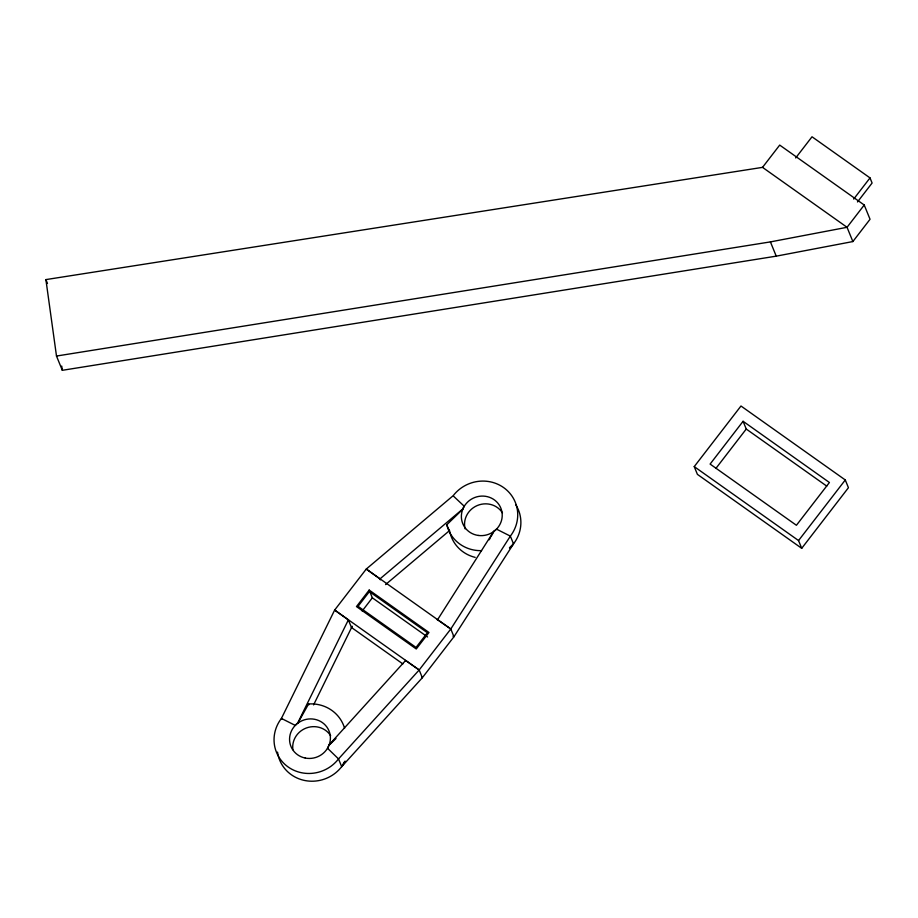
<?xml version="1.0" encoding="UTF-8"?>
<svg xmlns="http://www.w3.org/2000/svg" width="918" height="918" viewBox="0 0 918 918"><rect width="100%" height="100%" fill="white"/><g stroke="black" fill="none" stroke-linecap="round" stroke-linejoin="round"><path stroke-width="1.38" d="M344.698 761.424L341.691 766.668L338.524 758.922L327.519 748.262A21.527 20.575 -69.8 0 0 328.931 745.037L405.607 660.478L419.182 669.979L422.337 677.736L341.691 766.668M437.416 619.96L493.838 531.189A21.527 19.037 0.6 0 0 496.5 529.135L510.351 536.112L450.795 628.991L419.182 669.979L334.657 610.057L348.358 619.891L297.753 722.925A21.527 20.953 -74.2 0 0 295.275 725.404L281.424 718.438L334.657 610.057L366.271 569.057L453.251 495.617A36.158 34.563 -22.2 0 1 503.615 487.573A36.158 34.563 -22.2 0 1 510.351 536.112L513.506 543.858L453.962 636.736L422.337 677.736L421.603 677.025M313.589 704.898L352.053 626.569M297.845 723.143L308.586 703.968A36.158 34.563 -22.2 0 1 344.583 728.249M402.864 663.921L351.456 627.476L352.145 626.237M489.225 539.784L490.568 537.386M491.245 536.192L493.93 531.396M369.185 590.079L356.471 606.568L416.267 648.969L428.981 632.479L369.185 590.079L372.341 597.825L427.547 636.966M362.174 611.021L372.341 597.825M762.525 167.363L779.703 145.09L864.228 205.012L870.046 219.276L852.868 241.56L776.238 256.156L62.321 370.31L56.491 356.046L45.9 279.6L762.525 167.363L847.05 227.297L852.868 241.56M795.688 157.953L812.017 136.782L870.012 177.908L872.1 183.026L857.492 201.96M853.694 199.068L870.012 177.908M864.228 205.012L847.05 227.297L770.42 241.893L56.491 356.046M694.237 466.608L740.975 406.008L845.283 479.965L848.439 487.71L801.712 548.321L697.405 474.365L694.237 466.608L798.545 540.564L801.712 548.321M743.087 421.293L710.107 464.072L796.422 525.28L829.413 482.501L743.087 421.293L746.254 429.039L826.751 486.115M715.868 468.444L746.254 429.039M798.545 540.564L845.283 479.965M513.506 543.858L509.433 547.805M419.182 669.979L338.524 758.922A36.158 34.563 -22.2 0 1 288.149 766.978A36.158 34.563 -22.2 0 1 281.424 718.438L281.826 719.402M448.489 528.929L446.779 524.763L462.752 509.295M329.023 745.244L336.011 738.485M380.362 579.843L379.972 578.891L462.661 509.077A21.527 19.416 8 0 1 464.256 506.277L453.446 496.11M385.56 584.594L449.258 530.822A36.571 32.991 8 0 1 448.948 529.376M453.033 636.266L453.962 636.736L450.795 628.991L366.271 569.057L379.972 578.891M437.22 619.489L450.795 628.991M770.42 241.893L776.238 256.156M448.638 529.307L449.258 530.822M405.607 660.478L405.997 661.43M348.358 619.891L351.456 627.476M308.586 703.968L308.896 704.726M45.9 279.6L47.484 283.49M61.724 366.064L62.321 370.31M481.548 550.651A36.158 34.563 -22.2 0 1 446.779 524.763M515.755 504.762A36.158 34.563 -22.2 0 1 509.88 547.908M475.18 557.375A36.158 34.563 -22.2 0 1 449.533 530.489M345.179 761.183A36.158 34.563 -22.2 0 1 307.117 780.897A36.158 34.563 -22.2 0 1 277.523 752.117M465.105 528.848A20.552 19.645 -22.2 0 1 477.222 505.554A20.552 19.645 -22.2 0 1 502.467 512.898M292.888 749.662A20.552 19.645 -22.2 0 1 306.382 727.974A20.552 19.645 -22.2 0 1 330.652 735.708M369.392 591.605L358.054 606.316L416.049 647.431L427.398 632.731L369.392 591.605M478.209 535.435A20.552 19.645 -22.2 0 0 501.01 508.549A20.552 19.645 -22.2 0 0 466.172 503.603A20.552 19.645 -22.2 0 0 478.209 535.435M305.246 758.05A20.552 19.645 -22.2 0 0 329.551 732.426A20.552 19.645 -22.2 0 0 295.137 725.553A20.552 19.645 -22.2 0 0 305.246 758.05"/></g></svg>
